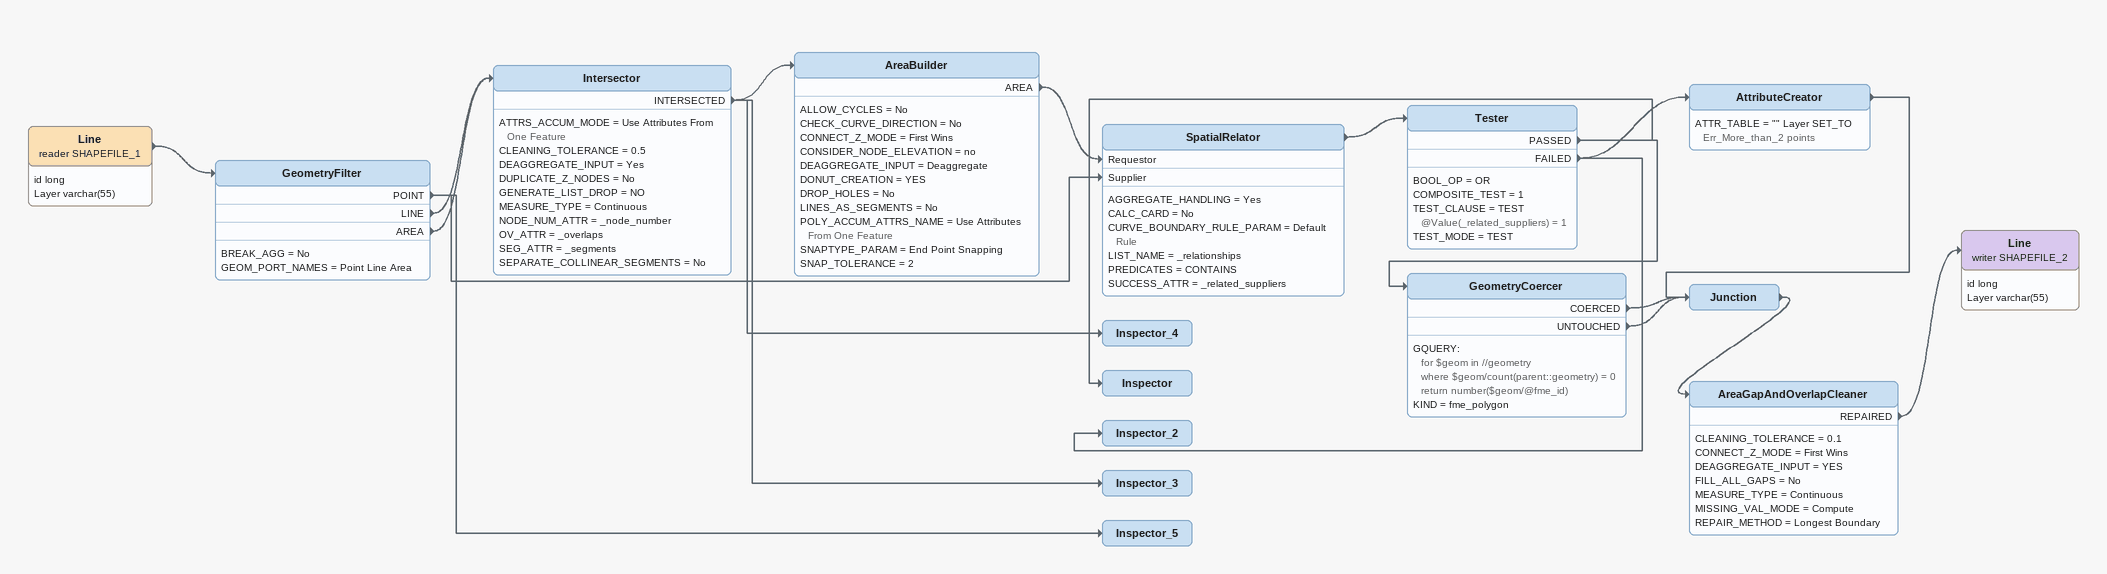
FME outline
Line (reader SHAPEFILE_1)
    attributes: id long, Layer varchar(55)
    -> GeometryFilter
GeometryFilter
    BREAK_AGG = No
    GEOM_PORT_NAMES = Point Line Area
    POINT -> SpatialRelator [Supplier]
    POINT -> Inspector_5
    LINE -> Intersector
    AREA -> Intersector
Intersector
    ATTRS_ACCUM_MODE = Use Attributes From One Feature
    CLEANING_TOLERANCE = 0.5
    DEAGGREGATE_INPUT = Yes
    DUPLICATE_Z_NODES = No
    GENERATE_LIST_DROP = NO
    MEASURE_TYPE = Continuous
    NODE_NUM_ATTR = _node_number
    OV_ATTR = _overlaps
    SEG_ATTR = _segments
    SEPARATE_COLLINEAR_SEGMENTS = No
    INTERSECTED -> AreaBuilder
    INTERSECTED -> Inspector_4
    INTERSECTED -> Inspector_3
AreaBuilder
    ALLOW_CYCLES = No
    CHECK_CURVE_DIRECTION = No
    CONNECT_Z_MODE = First Wins
    CONSIDER_NODE_ELEVATION = no
    DEAGGREGATE_INPUT = Deaggregate
    DONUT_CREATION = YES
    DROP_HOLES = No
    LINES_AS_SEGMENTS = No
    POLY_ACCUM_ATTRS_NAME = Use Attributes From One Feature
    SNAPTYPE_PARAM = End Point Snapping
    SNAP_TOLERANCE = 2
    AREA -> SpatialRelator [Requestor]
SpatialRelator
    AGGREGATE_HANDLING = Yes
    CALC_CARD = No
    CURVE_BOUNDARY_RULE_PARAM = Default Rule
    LIST_NAME = _relationships
    PREDICATES = CONTAINS
    SUCCESS_ATTR = _related_suppliers
    -> Tester
Tester
    BOOL_OP = OR
    COMPOSITE_TEST = 1
    TEST_CLAUSE = TEST @Value(_related_suppliers) = 1
    TEST_MODE = TEST
    PASSED -> Inspector
    PASSED -> GeometryCoercer
    FAILED -> Inspector_2
    FAILED -> AttributeCreator
AttributeCreator
    ATTR_TABLE = "" Layer SET_TO Err_More_than_2 points
    -> Junction
GeometryCoercer
    GQUERY:
      for $geom in //geometry
      where $geom/count(parent::geometry) = 0
      return number($geom/@fme_id)
    KIND = fme_polygon
    COERCED -> Junction
    UNTOUCHED -> Junction
Junction
    -> AreaGapAndOverlapCleaner
AreaGapAndOverlapCleaner
    CLEANING_TOLERANCE = 0.1
    CONNECT_Z_MODE = First Wins
    DEAGGREGATE_INPUT = YES
    FILL_ALL_GAPS = No
    MEASURE_TYPE = Continuous
    MISSING_VAL_MODE = Compute
    REPAIR_METHOD = Longest Boundary
    REPAIRED -> Line (writer SHAPEFILE_2)
Line (writer SHAPEFILE_2)
    attributes: id long, Layer varchar(55)
Inspector
Inspector_2
Inspector_4
Inspector_3
Inspector_5
